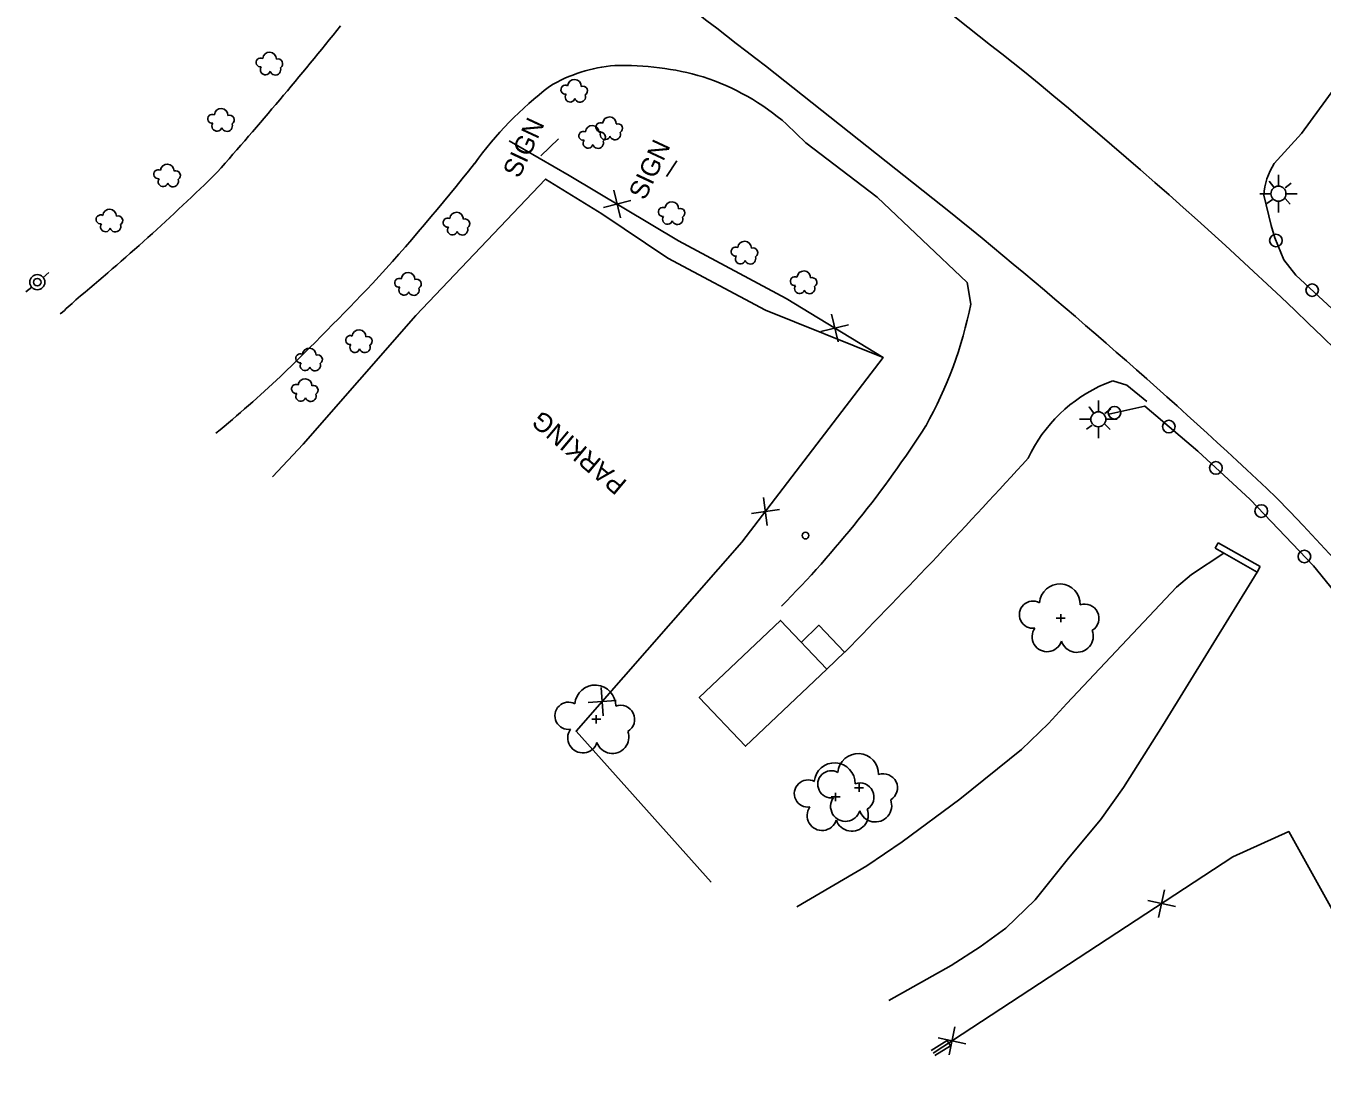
# Model space of a CAD drawing. Extents: x 0 to 9328, y -1540 to 7782.
# Drawn here: x 3877.4 to 4084.3, y -1280.8 to -1110.7 of the extents above; entities that cross this region are included whole.
import ezdxf

# ---------------------------------------------------------------- set-up
doc = ezdxf.new("R2010")
doc.units = 0
for name, color, linetype in [('Level 1', 7, 'Continuous'), ('Level 12', 7, 'Continuous'), ('Level 2', 7, 'Continuous'), ('Level 3', 7, 'Continuous'), ('Level 4', 7, 'Continuous'), ('Level 5', 7, 'Continuous'), ('Level 7', 7, 'Continuous'), ('Level 9', 7, 'Continuous')]:
    doc.layers.add(name, color=color, linetype=linetype)

msp = doc.modelspace()

# ---------------------------------------------------------------- linework, layer by layer
at = {"layer": 'Level 12'}
for p, q in [((4077.38, -1136.3), (4077.38, -1134.5)), ((4078.42, -1136.58), (4079.38, -1135.82)), ((4076.18, -1137.5), (4074.38, -1137.5)), ((4080.38, -1137.5), (4078.58, -1137.5)), ((4076.42, -1138.42), (4075.5, -1139.06)), ((4077.38, -1138.7), (4077.38, -1140.5)), ((4078.42, -1138.26), (4079.26, -1139.14)), ((3880.14, -1150.85), (3881.05, -1150.07)), ((3878.31, -1152.4), (3877.39, -1153.18)), ((4048.61, -1172.31), (4048.61, -1170.51)), ((4049.65, -1172.59), (4050.61, -1171.83)), ((4047.41, -1173.51), (4045.61, -1173.51)), ((4047.65, -1174.43), (4046.73, -1175.07)), ((4048.61, -1174.71), (4048.61, -1176.51)), ((4049.65, -1174.27), (4050.49, -1175.15)), ((4051.61, -1173.51), (4049.81, -1173.51))]:
    msp.add_line(p, q, dxfattribs=at)
for points in [[(4076.62, -1136.46), (4075.9, -1135.5), (4075.9, -1135.5)], [(4047.85, -1172.47), (4047.13, -1171.51), (4047.13, -1171.51)]]:
    msp.add_lwpolyline(points, dxfattribs=at)
for centre, radius in [((4077.37, -1137.49), 1.2), ((3879.21, -1151.62), 1.2), ((3879.21, -1151.62), 0.6), ((4048.61, -1173.51), 1.2)]:
    msp.add_circle(centre, radius, dxfattribs=at)
at = {"layer": 'Level 2'}
msp.add_line((3997.02, -1118.3), (4025.01, -1140.51), dxfattribs=at)
for centre, radius, start, end in [((-4040.22, -11350.66), 13036.31, 51.714408, 52.36325), ((-4383.17, -11956.32), 13700.01, 52.28805, 52.8143), ((3546.97, -1716.85), 773.65, 43.53612, 50.71387), ((3450.17, -1850.16), 913.27, 46.65197, 50.9913), ((3825.19, -1432.73), 352.56, 28.4929, 44.4051)]:
    msp.add_arc(centre, radius, start, end, dxfattribs=at)
at = {"layer": 'Level 3'}
for p, q in [((4001.93, -1129.36), (3998.84, -1126.39)), ((4027.68, -1151.69), (4028.26, -1155.11)), ((4050.95, -1167.36), (4049.7, -1167.85))]:
    msp.add_line(p, q, dxfattribs=at)
for points in [[(4152.4, -1023.27), (4139.7, -1040.43), (4123.24, -1064.21), (4108.07, -1086.23), (4090.24, -1115.26), (4081.06, -1127.88), (4076.7, -1132.69)], [(4001.93, -1129.36), (4013.31, -1138.04), (4027.68, -1151.69)], [(4014.25, -1163.64), (3995.47, -1156.07), (3979.87, -1147.78), (3969.34, -1140.68), (3960.36, -1135.17), (3939.65, -1156.95), (3921.63, -1177.47), (3916.76, -1182.68)], [(4056.36, -1170.69), (4053.17, -1168.04), (4050.95, -1167.36)]]:
    msp.add_lwpolyline(points, dxfattribs=at)
for centre, radius, start, end in [((3434.06, -714.69), 632.79, 318.49031, 321.25761), ((3973.14, -1140.45), 23.48, 94.2676, 121.1414), ((3972.85, -1161.62), 44.61, 73.5204, 91.8628), ((3974.05, -1154.67), 37.61, 48.7583, 72.2713), ((3996.67, -1167.02), 58.73, 127.3972, 144.2375), ((3664.25, -907.24), 363.2, 317.6673, 321.6304), ((4085.18, -1138.27), 10.16, 146.67, 177.039), ((3657.85, -879.78), 356.65, 309.6411, 314.5221), ((3495.57, -733.3), 605.22, 314.2672, 316.24791), ((3852.62, -1120.35), 47.27, 309.809, 313.8764), ((3961.79, -1141.57), 67.84, 330.8766, 348.4809), ((3778.47, -1018.41), 203.62, 309.4078, 313.2609), ((4059.18, -1189.99), 24.09, 113.1795, 154.8037), ((3871.24, -1078.33), 178.07, 315.3999, 327.2814), ((3216.89, -433.48), 1109.11, 315.51328, 317.71291)]:
    msp.add_arc(centre, radius, start, end, dxfattribs=at)
at = {"layer": 'Level 4'}
msp.add_lwpolyline([(4005.24, -1213.39), (3992.27, -1225.72), (3984.88, -1217.94), (3997.84, -1205.62)], close=True, dxfattribs=at)
at = {"layer": 'Level 5'}
for p, q in [((3959.62, -1131.44), (3962.41, -1128.73)), ((3979.68, -1134.76), (3981.33, -1132.24)), ((3971.23, -1136.95), (3972.34, -1141.34)), ((3973.98, -1138.59), (3969.59, -1139.7)), ((4005.99, -1156.75), (4007.06, -1161.15)), ((4008.72, -1158.41), (4004.33, -1159.49)), ((3995.75, -1190.49), (3995.15, -1186)), ((3997.69, -1187.94), (3993.21, -1188.54)), ((4067.73, -1193.24), (4067.24, -1194.11)), ((4074.46, -1197.03), (4067.73, -1193.24)), ((4073.96, -1197.9), (4067.24, -1194.11)), ((4073.96, -1197.9), (4074.46, -1197.03)), ((3969.54, -1220.84), (3969.25, -1216.32)), ((3971.65, -1218.43), (3967.14, -1218.73)), ((4059.16, -1248.63), (4058.24, -1253.06)), ((4056.49, -1250.38), (4060.92, -1251.3)), ((4025.71, -1270.55), (4024.79, -1274.98)), ((4023.03, -1272.31), (4027.46, -1273.23)), ((4024.5, -1272.73), (4021.9, -1274.33)), ((4025.02, -1273.58), (4022.53, -1275.12)), ((4025.02, -1273.58), (4024.5, -1272.73))]:
    msp.add_line(p, q, dxfattribs=at)
for points in [[(3954.53, -1129.04), (3964.14, -1134.58), (3981.58, -1145), (3998.76, -1154.23), (4014.25, -1163.64), (3991.7, -1193.15), (3965.24, -1223.32), (3986.79, -1247.45)], [(4110.09, -1174.04), (4104.57, -1172.18), (4102.47, -1170.9), (4099.86, -1169.01), (4091.02, -1160.57), (4080.14, -1150.48), (4078.22, -1148.04), (4076.79, -1144.53), (4076.18, -1142.55), (4075.04, -1137.74)], [(4102.98, -1223.02), (4099, -1217.06), (4092.69, -1208.88), (4082.95, -1196.93), (4072.86, -1186.32), (4064.49, -1178.61), (4056.03, -1171.4), (4050.31, -1172.67)], [(4005.24, -1213.39), (4008.07, -1210.71), (4003.97, -1206.39), (4001.19, -1209.14)], [(4022.23, -1274.74), (4070.06, -1243.4), (4079, -1239.35), (4109.77, -1294.7), (4134.03, -1344.65), (4147.61, -1372.74)]]:
    msp.add_lwpolyline(points, dxfattribs=at)
for centre, radius in [((4076.96, -1144.96), 1), ((4082.75, -1152.9), 1), ((4051.2, -1172.47), 1), ((4059.87, -1174.68), 1), ((4067.38, -1181.28), 1), ((4074.62, -1188.17), 1), ((4001.86, -1192.08), 0.54), ((4081.51, -1195.42), 1)]:
    msp.add_circle(centre, radius, dxfattribs=at)
at = {"layer": 'Level 7'}
for p, q in [((4041.88, -1205.25), (4043.32, -1205.25)), ((4042.6, -1204.61), (4042.6, -1205.93)), ((3968.45, -1220.76), (3968.45, -1222.08)), ((3967.73, -1221.4), (3969.17, -1221.4)), ((4006.67, -1233.16), (4006.67, -1234.48)), ((4009.7, -1232.34), (4011.14, -1232.34)), ((4010.42, -1231.7), (4010.42, -1233.02)), ((4005.95, -1233.8), (4007.39, -1233.8))]:
    msp.add_line(p, q, dxfattribs=at)
for centre, radius, start, end in [((3916.29, -1115.99), 1.09, 358.5376, 175.2743), ((3914.86, -1116.54), 0.721, 61.6992, 278.5691), ((3915.62, -1117.71), 0.796, 144.5366, 342.3333), ((3917.2, -1117.67), 0.871, 199.0378, 20.2699), ((3917.63, -1116.73), 0.751, 301.2504, 109.8696), ((3964.96, -1120.34), 1.09, 358.5376, 175.2743), ((3963.53, -1120.89), 0.721, 61.6992, 278.5691), ((3964.29, -1122.06), 0.796, 144.5366, 342.3333), ((3966.3, -1121.08), 0.751, 301.2504, 109.8696), ((3965.87, -1122.02), 0.871, 199.0378, 20.2699), ((3907.14, -1125.54), 0.721, 61.6992, 278.5691), ((3908.56, -1124.99), 1.09, 358.5376, 175.2743), ((3909.9, -1125.72), 0.751, 301.2504, 109.8696), ((3970.55, -1126.33), 1.09, 358.5376, 175.2743), ((3907.89, -1126.71), 0.796, 144.5366, 342.3333), ((3909.48, -1126.67), 0.871, 199.0378, 20.2699), ((3966.39, -1128.25), 0.721, 61.6992, 278.5691), ((3967.81, -1127.7), 1.09, 358.5376, 175.2743), ((3969.12, -1126.88), 0.721, 61.6992, 278.5691), ((3969.15, -1128.44), 0.751, 301.2504, 109.8696), ((3969.88, -1128.06), 0.796, 144.5366, 342.3333), ((3971.46, -1128.01), 0.871, 199.0378, 20.2699), ((3971.89, -1127.07), 0.751, 301.2504, 109.8696), ((3967.14, -1129.42), 0.796, 144.5366, 342.3333), ((3968.73, -1129.38), 0.871, 199.0378, 20.2699), ((3898.53, -1134.38), 0.721, 61.6992, 278.5691), ((3899.96, -1133.84), 1.09, 358.5376, 175.2743), ((3901.3, -1134.57), 0.751, 301.2504, 109.8696), ((3899.29, -1135.56), 0.796, 144.5366, 342.3333), ((3900.87, -1135.52), 0.871, 199.0378, 20.2699), ((3890.75, -1141.05), 1.09, 358.5376, 175.2743), ((3979.08, -1140.4), 0.721, 61.6992, 278.5691), ((3980.5, -1139.86), 1.09, 358.5376, 175.2743), ((3981.84, -1140.59), 0.751, 301.2504, 109.8696), ((3889.32, -1141.6), 0.721, 61.6992, 278.5691), ((3890.08, -1142.77), 0.796, 144.5366, 342.3333), ((3892.09, -1141.79), 0.751, 301.2504, 109.8696), ((3944.73, -1142.1), 0.721, 61.6992, 278.5691), ((3946.15, -1141.55), 1.09, 358.5376, 175.2743), ((3947.49, -1142.28), 0.751, 301.2504, 109.8696), ((3979.83, -1141.58), 0.796, 144.5366, 342.3333), ((3981.42, -1141.53), 0.871, 199.0378, 20.2699), ((3891.66, -1142.73), 0.871, 199.0378, 20.2699), ((3945.48, -1143.27), 0.796, 144.5366, 342.3333), ((3947.07, -1143.23), 0.871, 199.0378, 20.2699), ((3990.71, -1146.73), 0.721, 61.6992, 278.5691), ((3992.13, -1146.18), 1.09, 358.5376, 175.2743), ((3993.47, -1146.91), 0.751, 301.2504, 109.8696), ((3991.46, -1147.9), 0.796, 144.5366, 342.3333), ((3993.04, -1147.86), 0.871, 199.0378, 20.2699), ((3938.41, -1151.18), 1.09, 358.5376, 175.2743), ((4001.58, -1150.92), 1.09, 358.5376, 175.2743), ((3936.98, -1151.73), 0.721, 61.6992, 278.5691), ((3937.74, -1152.9), 0.796, 144.5366, 342.3333), ((3939.32, -1152.86), 0.871, 199.0378, 20.2699), ((3939.75, -1151.91), 0.751, 301.2504, 109.8696), ((4000.15, -1151.46), 0.721, 61.6992, 278.5691), ((4000.91, -1152.64), 0.796, 144.5366, 342.3333), ((4002.49, -1152.59), 0.871, 199.0378, 20.2699), ((4002.92, -1151.65), 0.751, 301.2504, 109.8696), ((3929.16, -1160.87), 0.721, 61.6992, 278.5691), ((3930.58, -1160.32), 1.09, 358.5376, 175.2743), ((3931.92, -1161.06), 0.751, 301.2504, 109.8696), ((3922.63, -1163.23), 1.09, 358.5376, 175.2743), ((3929.91, -1162.04), 0.796, 144.5366, 342.3333), ((3931.49, -1162), 0.871, 199.0378, 20.2699), ((3921.2, -1163.77), 0.721, 61.6992, 278.5691), ((3921.96, -1164.95), 0.796, 144.5366, 342.3333), ((3923.54, -1164.91), 0.871, 199.0378, 20.2699), ((3923.97, -1163.96), 0.751, 301.2504, 109.8696), ((3921.95, -1168.12), 1.09, 358.5376, 175.2743), ((3920.52, -1168.66), 0.721, 61.6992, 278.5691), ((3923.29, -1168.85), 0.751, 301.2504, 109.8696), ((3921.28, -1169.84), 0.796, 144.5366, 342.3333), ((3922.86, -1169.8), 0.871, 199.0378, 20.2699), ((4042.45, -1203.07), 3.26, 358.5376, 175.2743), ((4038.17, -1204.71), 2.17, 61.6992, 278.5691), ((4046.47, -1205.28), 2.25, 301.2504, 109.8696), ((4040.44, -1208.24), 2.39, 144.5366, 342.3333), ((4045.19, -1208.11), 2.62, 199.0378, 20.2699), ((3968.29, -1219.22), 3.26, 358.5376, 175.2743), ((3964.02, -1220.86), 2.17, 61.6992, 278.5691), ((3972.32, -1221.43), 2.25, 301.2504, 109.8696), ((3966.28, -1224.39), 2.39, 144.5366, 342.3333), ((3971.04, -1224.26), 2.62, 199.0378, 20.2699), ((4010.26, -1230.16), 3.26, 358.5376, 175.2743), ((4006.51, -1231.63), 3.26, 358.5376, 175.2743), ((4002.24, -1233.27), 2.17, 61.6992, 278.5691), ((4005.98, -1231.8), 2.17, 61.6992, 278.5691), ((4014.29, -1232.37), 2.25, 301.2504, 109.8696), ((4010.54, -1233.83), 2.25, 301.2504, 109.8696), ((4004.5, -1236.79), 2.39, 144.5366, 342.3333), ((4008.25, -1235.33), 2.39, 144.5366, 342.3333), ((4013, -1235.2), 2.62, 199.0378, 20.2699), ((4009.26, -1236.67), 2.62, 199.0378, 20.2699)]:
    msp.add_arc(centre, radius, start, end, dxfattribs=at)
at = {"layer": 'Level 9'}
for points in [[(4068.63, -1194.87), (4063.47, -1198.28), (4061.1, -1200.3), (4043.57, -1218.9), (4040.63, -1222.1), (4036.36, -1226.26), (4026.5, -1234.17), (4017.3, -1240.96), (4011.64, -1244.83), (4000.48, -1251.36)], [(4073.96, -1197.9), (4058.85, -1222.48), (4052.61, -1232.32), (4048.94, -1237.49), (4043.83, -1243.57), (4038.53, -1250.25), (4033.86, -1254.78), (4029.72, -1257.75), (4025.11, -1260.75), (4015.15, -1266.3)]]:
    msp.add_lwpolyline(points, dxfattribs=at)

# ---------------------------------------------------------------- texts
at = {"layer": 'Level 1'}
for s, rotation, p in [('SIGN', 65, (3956.13, -1135.17)), ('SIGN', 65, (3976.23, -1138.67)), ('PARKING', 140, (3973.53, -1183.5))]:
    msp.add_text(s, height=2.99, rotation=rotation, dxfattribs=at).set_placement(p)

doc.saveas('drawing.dxf')
